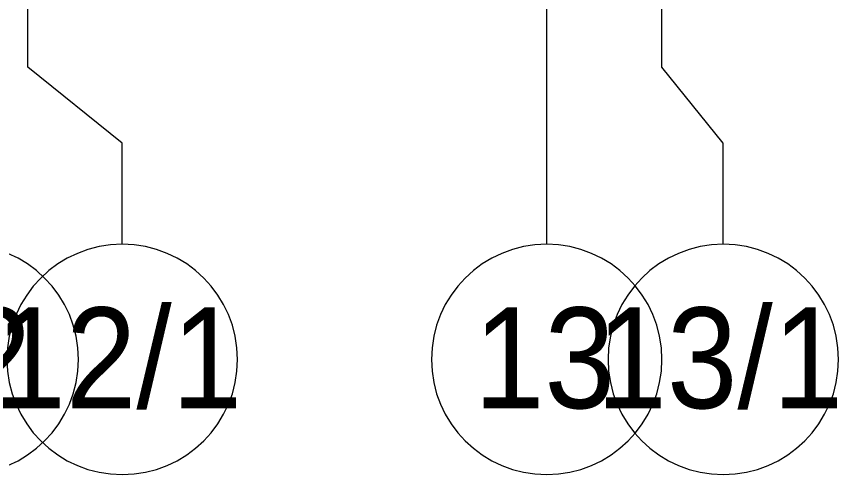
# Model space of a CAD drawing. Header units: millimetres. Extents: x -164500 to 426394, y -23753 to 102118.
# Drawn here: x 187452 to 193158, y -3507 to -324 of the extents above; entities that cross this region are included whole.
import ezdxf

# ---------------------------------------------------------------- set-up
doc = ezdxf.new("R2010")
doc.units = ezdxf.units.MM
doc.layers.add('Оси', color=7, linetype='Continuous', lineweight=9)
doc.layers.add('Оси-1', color=7, linetype='Continuous', lineweight=20)
doc.styles.add('Arial', font='arial.ttf', dxfattribs={"width": 0.9, "height": 700})

# ---------------------------------------------------------------- blocks, each defined once
blk = doc.blocks.new('Ось сетки - D8-29747960-Объем проектирования 2 этажа')
at = {"layer": 'Оси-1'}
for start, end in [(360, 180), (180, 360)]:
    blk.add_arc((0, 0), 4, start, end, dxfattribs=at)

msp = doc.modelspace()

# ---------------------------------------------------------------- linework, layer by layer
at = {"layer": 'Оси'}
for points in [[(191132.123, -1907.2), (191132.123, 3092.8), (191132.123, 22397.13), (191132.123, 27397.13)], [(192357.873, -1907.2), (192357.873, -1203.334), (191932.123, -675.678), (191932.123, 4324.322), (191932.123, 22397.13), (191932.123, 27397.13)], [(188186.481, -1907.2), (188186.481, -1203.334), (187532.123, -675.678), (187532.123, 4324.322), (187532.123, 10199.059), (187532.123, 15199.059)]]:
    msp.add_lwpolyline(points, dxfattribs=at)

# ---------------------------------------------------------------- block references
at = {"layer": 'Оси-1', "xscale": 199.9999999999999, "yscale": 199.9999999999999, "zscale": 199.9999999999999}
for p in [(187082.123, -2707.2), (188186.481, -2707.2), (191132.123, -2707.2), (192357.873, -2707.2)]:
    msp.add_blockref('Ось сетки - D8-29747960-Объем проектирования 2 этажа', p, dxfattribs=at)

# ---------------------------------------------------------------- texts
at = {"layer": 'Оси', "char_height": 700, "attachment_point": 1, "style": 'Arial'}
for s, insert, width in [('12', (186576.891, -2345.907), 1212.1515), ('12/1', (187305.949, -2345.907), 2121.26512), ('13', (190626.891, -2345.907), 1212.1515), ('13/1', (191477.341, -2345.907), 2121.26512)]:
    msp.add_mtext(s, dxfattribs=dict(at, insert=insert, width=width))

doc.saveas('drawing.dxf')
